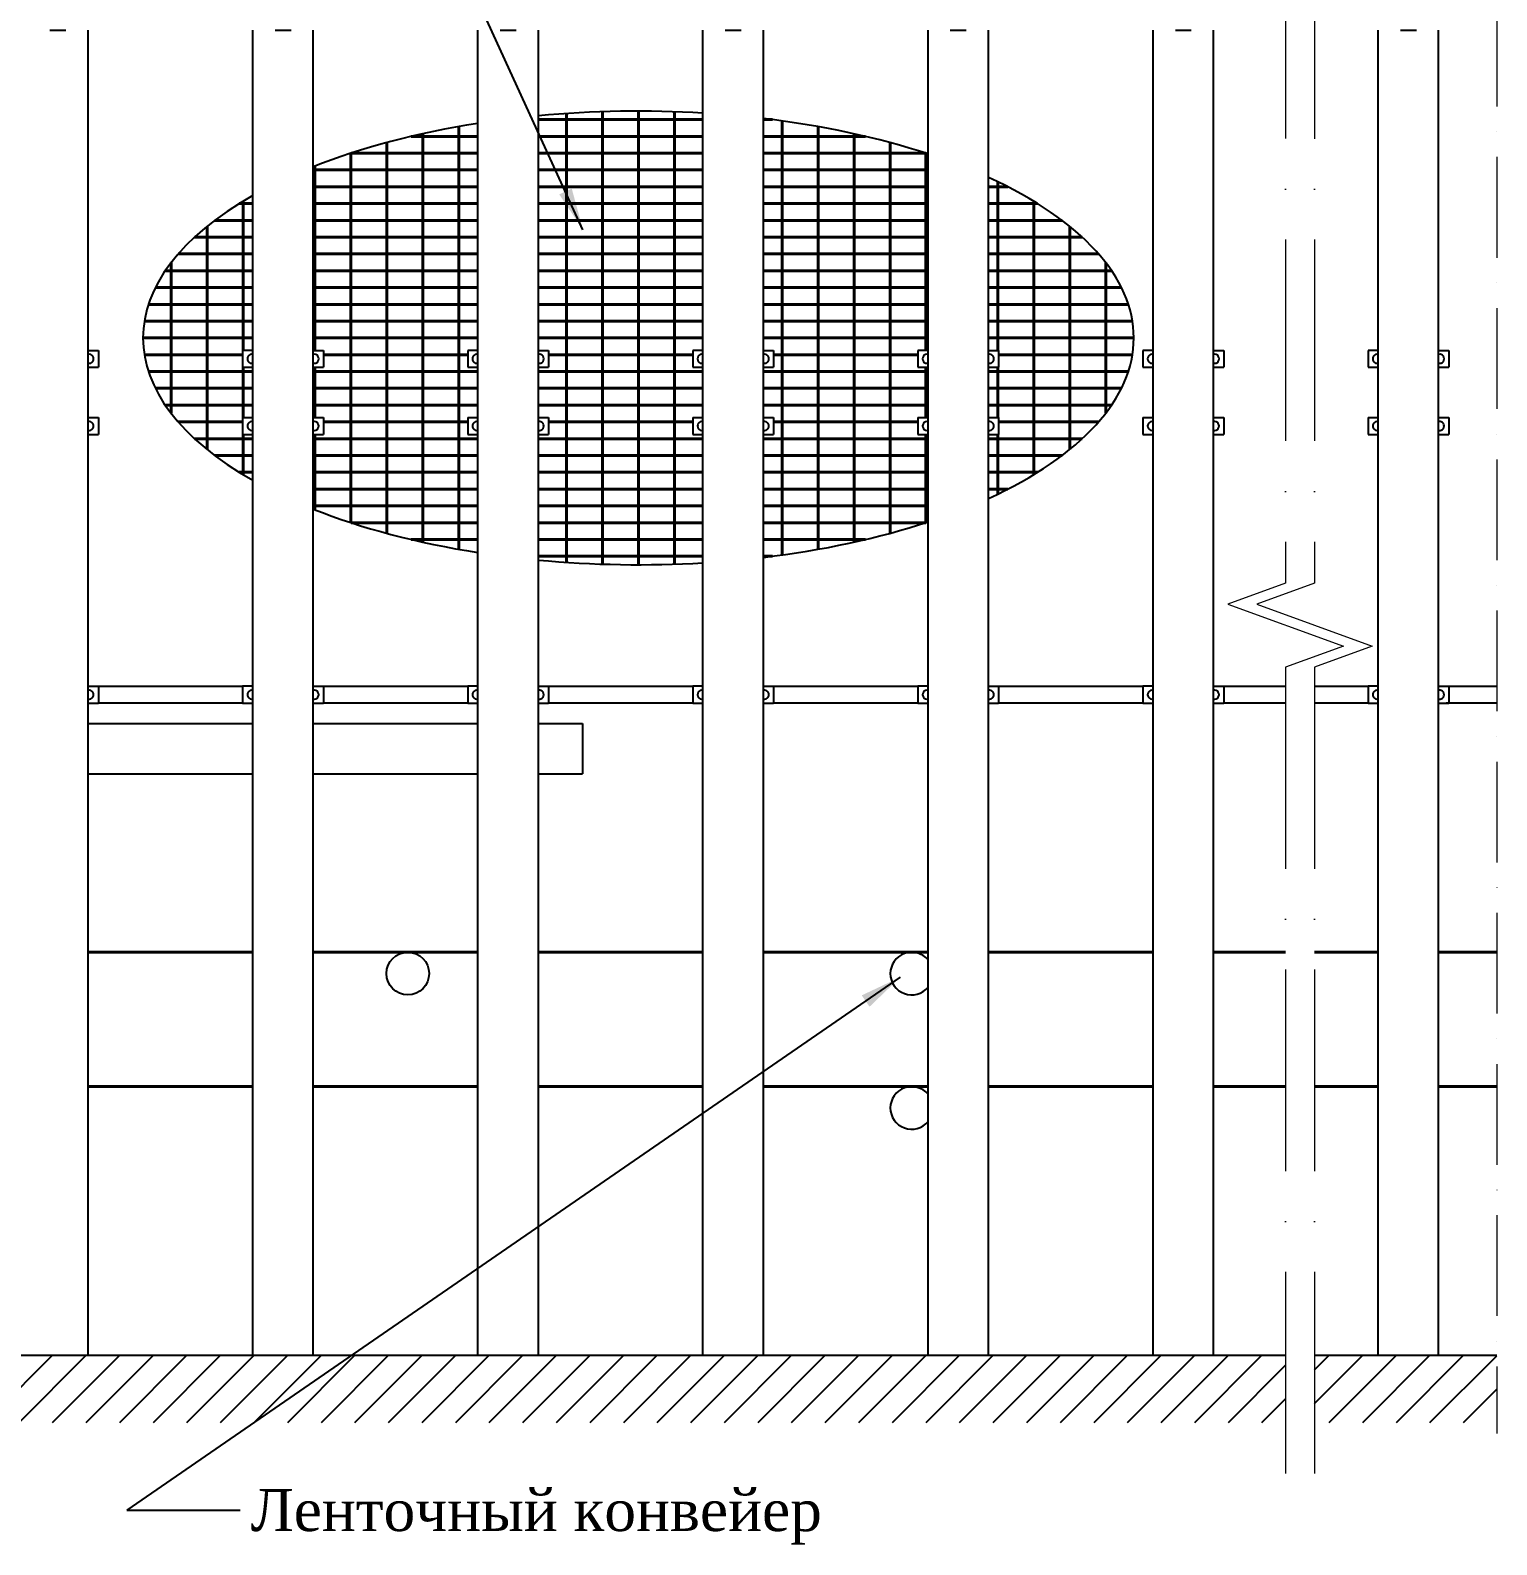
# Model space of a CAD drawing. Header units: millimetres. Extents: x -46762 to 161452, y -66984 to 31524.
# Drawn here: x -5730 to -1365, y 9941 to 14450 of the extents above; entities that cross this region are included whole.
import ezdxf

# ---------------------------------------------------------------- set-up
doc = ezdxf.new("R2010")
doc.units = ezdxf.units.MM
doc.header["$LTSCALE"] = 0.5
doc.linetypes.add('ACAD_ISO10W100', pattern=[18, 12, -3, 0, -3])
doc.styles.get("Standard").update_dxf_attribs({"font": 'TIMES.TTF'})
doc.dimstyles.new('ISO-25', dxfattribs={"dimscale": 50, "dimtxt": 2.5, "dimasz": 2.5, "dimexe": 1.25, "dimexo": 0.625, "dimtad": 1, "dimdec": 0, "dimtxsty": 'Standard', "dimcen": 2.5, "dimadec": 0, "dimazin": 0, "dimtfac": 1, "dimtdec": 0, "dimtmove": 0, "dimatfit": 3, "dimfxl": 1, "dimarcsym": 0})

msp = doc.modelspace()

# ---------------------------------------------------------------- hatches: boundary and pattern name
h = msp.add_hatch()
h.set_pattern_fill('JIS_WOOD', color=256, scale=100, style=0)
h.set_pattern_definition([(45, (2e-13, -631.31), (-50, 50), [])])
h.paths.add_polyline_path([(-3144.75, 10504.95), (-3954.71, 10504.95), (-4445.72, 10304.95), (-2921.91, 10304.95)])
h.paths.add_polyline_path([(-3954.71, 10504.95), (-5754.5, 10504.95), (-5481.18, 10304.95), (-4445.72, 10304.95)])
h.paths.add_polyline_path([(-5754.5, 10504.95), (-6422.92, 10504.95), (-6774.99, 10304.95), (-5481.18, 10304.95)])
h.paths.add_polyline_path([(-6422.92, 10504.95), (-7676.87, 10504.95), (-7344.65, 10304.95), (-6774.99, 10304.95)])
h.paths.add_polyline_path([(-7676.87, 10504.95), (-8657.97, 10504.95), (-9103.27, 10304.95), (-7344.65, 10304.95)])
h.paths.add_polyline_path([(-8657.97, 10504.95), (-9944.25, 10504.95), (-9734.68, 10304.95), (-9103.27, 10304.95)])
h.paths.add_polyline_path([(-9944.25, 10504.95), (-10640.88, 10504.95), (-10908.66, 10304.95), (-9734.68, 10304.95)])
h.paths.add_polyline_path([(-11693.88, 10504.95), (-12212.61, 10504.95), (-12403.26, 10304.95), (-11425.56, 10304.95)])
h.paths.add_polyline_path([(-11117.99, 10304.95), (-11117.99, 10504.95), (-11693.88, 10504.95), (-11425.56, 10304.95)])
h.paths.add_polyline_path([(-11031.8, 10504.95), (-11031.8, 10304.95), (-10908.66, 10304.95), (-10640.88, 10504.95)])
h.paths.add_polyline_path([(-1907.02, 10504.95), (-1907.02, 10430.62), (-1773.39, 10504.95)])
h.paths.add_polyline_path([(-1993.21, 10382.67), (-1993.21, 10504.95), (-3144.75, 10504.95), (-2921.91, 10304.95), (-2132.93, 10304.95)])
h.paths.add_polyline_path([(-1907.02, 10430.62), (-1907.02, 10304.95), (-1364.97, 10304.95), (-1364.97, 10504.95), (-1773.39, 10504.95)])
h.paths.add_polyline_path([(-1993.21, 10304.95), (-1993.21, 10382.67), (-2132.93, 10304.95)])

# ---------------------------------------------------------------- linework, layer by layer
at = {"linetype": 'ACAD_ISO10W100', "lineweight": 15, "ltscale": 50}
msp.add_line((-1364.97, 14972.95), (-1364.97, 10272.38), dxfattribs=at)
for p, q in [((-5671.54, 14449.95), (-5624.04, 14449.95)), ((-5557.79, 10504.95), (-5557.79, 14449.95)), ((-5067.79, 10504.95), (-5067.79, 14449.95)), ((-5001.54, 14449.95), (-4954.04, 14449.95)), ((-4887.79, 10504.95), (-4887.79, 14449.95)), ((-4397.79, 10504.95), (-4397.79, 14449.95)), ((-4331.54, 14449.95), (-4284.04, 14449.95)), ((-4217.79, 10504.95), (-4217.79, 14449.95)), ((-3727.79, 10504.95), (-3727.79, 14449.95)), ((-3661.54, 14449.95), (-3614.04, 14449.95)), ((-3547.79, 10504.95), (-3547.79, 14449.95)), ((-3057.79, 10504.95), (-3057.79, 14449.95)), ((-2991.54, 14449.95), (-2944.04, 14449.95)), ((-2877.79, 10504.95), (-2877.79, 14449.95)), ((-2387.79, 10504.95), (-2387.79, 14449.95)), ((-2321.54, 14449.95), (-2274.04, 14449.95)), ((-2207.79, 10504.95), (-2207.79, 14449.95)), ((-1717.79, 10504.95), (-1717.79, 14449.95)), ((-1651.54, 14449.95), (-1604.04, 14449.95)), ((-1537.79, 10504.95), (-1537.79, 14449.95)), ((-5557.79, 13496.85), (-5527.54, 13496.85)), ((-5527.54, 13496.85), (-5527.54, 13446.85)), ((-5067.79, 13496.85), (-5098.04, 13496.85)), ((-5098.04, 13496.85), (-5098.04, 13446.85)), ((-4887.79, 13496.85), (-4857.54, 13496.85)), ((-4857.54, 13496.85), (-4857.54, 13446.85)), ((-4397.79, 13496.85), (-4428.04, 13496.85)), ((-4428.04, 13496.85), (-4428.04, 13446.85)), ((-4217.79, 13496.85), (-4187.54, 13496.85)), ((-4187.54, 13496.85), (-4187.54, 13446.85)), ((-3727.79, 13496.85), (-3758.04, 13496.85)), ((-3758.04, 13496.85), (-3758.04, 13446.85)), ((-3547.79, 13496.85), (-3517.54, 13496.85)), ((-3517.54, 13496.85), (-3517.54, 13446.85)), ((-3057.79, 13496.85), (-3088.04, 13496.85)), ((-3088.04, 13496.85), (-3088.04, 13446.85)), ((-2877.79, 13496.85), (-2847.54, 13496.85)), ((-2847.54, 13496.85), (-2847.54, 13446.85)), ((-2387.79, 13496.85), (-2418.04, 13496.85)), ((-2418.04, 13496.85), (-2418.04, 13446.85)), ((-2207.79, 13496.85), (-2177.54, 13496.85)), ((-2177.54, 13496.85), (-2177.54, 13446.85)), ((-1717.79, 13496.85), (-1748.04, 13496.85)), ((-1748.04, 13496.85), (-1748.04, 13446.85)), ((-1537.79, 13496.85), (-1507.54, 13496.85)), ((-1507.54, 13496.85), (-1507.54, 13446.85)), ((-5557.79, 13446.85), (-5527.54, 13446.85)), ((-5098.04, 13446.85), (-5067.79, 13446.85)), ((-4887.79, 13446.85), (-4857.54, 13446.85)), ((-4428.04, 13446.85), (-4397.79, 13446.85)), ((-4217.79, 13446.85), (-4187.54, 13446.85)), ((-3758.04, 13446.85), (-3727.79, 13446.85)), ((-3547.79, 13446.85), (-3517.54, 13446.85)), ((-3088.04, 13446.85), (-3057.79, 13446.85)), ((-2877.79, 13446.85), (-2847.54, 13446.85)), ((-2418.04, 13446.85), (-2387.79, 13446.85)), ((-2207.79, 13446.85), (-2177.54, 13446.85)), ((-1748.04, 13446.85), (-1717.79, 13446.85)), ((-1537.79, 13446.85), (-1507.54, 13446.85)), ((-5557.79, 13296.85), (-5527.54, 13296.85)), ((-5527.54, 13296.85), (-5527.54, 13246.85)), ((-5098.04, 13296.85), (-5067.79, 13296.85)), ((-5098.04, 13296.85), (-5098.04, 13246.85)), ((-4887.79, 13296.85), (-4857.54, 13296.85)), ((-4857.54, 13296.85), (-4857.54, 13246.85)), ((-4428.04, 13296.85), (-4397.79, 13296.85)), ((-4428.04, 13296.85), (-4428.04, 13246.85)), ((-4217.79, 13296.85), (-4187.54, 13296.85)), ((-4187.54, 13296.85), (-4187.54, 13246.85)), ((-3758.04, 13296.85), (-3727.79, 13296.85)), ((-3758.04, 13296.85), (-3758.04, 13246.85)), ((-3547.79, 13296.85), (-3517.54, 13296.85)), ((-3517.54, 13296.85), (-3517.54, 13246.85)), ((-3088.04, 13296.85), (-3057.79, 13296.85)), ((-3088.04, 13296.85), (-3088.04, 13246.85)), ((-2877.79, 13296.85), (-2847.54, 13296.85)), ((-2847.54, 13296.85), (-2847.54, 13246.85)), ((-2418.04, 13296.85), (-2387.79, 13296.85)), ((-2418.04, 13296.85), (-2418.04, 13246.85)), ((-2207.79, 13296.85), (-2177.54, 13296.85)), ((-2177.54, 13296.85), (-2177.54, 13246.85)), ((-1748.04, 13296.85), (-1717.79, 13296.85)), ((-1748.04, 13296.85), (-1748.04, 13246.85)), ((-1537.79, 13296.85), (-1507.54, 13296.85)), ((-1507.54, 13296.85), (-1507.54, 13246.85)), ((-5557.79, 13246.85), (-5527.54, 13246.85)), ((-5098.04, 13246.85), (-5067.79, 13246.85)), ((-4887.79, 13246.85), (-4857.54, 13246.85)), ((-4428.04, 13246.85), (-4397.79, 13246.85)), ((-4217.79, 13246.85), (-4187.54, 13246.85)), ((-3758.04, 13246.85), (-3727.79, 13246.85)), ((-3547.79, 13246.85), (-3517.54, 13246.85)), ((-3088.04, 13246.85), (-3057.79, 13246.85)), ((-2877.79, 13246.85), (-2847.54, 13246.85)), ((-2418.04, 13246.85), (-2387.79, 13246.85)), ((-2207.79, 13246.85), (-2177.54, 13246.85)), ((-1748.04, 13246.85), (-1717.79, 13246.85)), ((-1537.79, 13246.85), (-1507.54, 13246.85)), ((-5557.79, 12496.85), (-5527.54, 12496.85)), ((-5527.54, 12496.85), (-5527.54, 12446.85)), ((-5527.54, 12496.85), (-5098.04, 12496.85)), ((-5098.04, 12496.85), (-5098.04, 12446.85)), ((-5067.79, 12496.85), (-5098.04, 12496.85)), ((-4887.79, 12496.85), (-4857.54, 12496.85)), ((-4857.54, 12496.85), (-4857.54, 12446.85)), ((-4857.54, 12496.85), (-4428.04, 12496.85)), ((-4428.04, 12496.85), (-4428.04, 12446.85)), ((-4397.79, 12496.85), (-4428.04, 12496.85)), ((-4217.79, 12496.85), (-4187.54, 12496.85)), ((-4187.54, 12496.85), (-4187.54, 12446.85)), ((-4187.54, 12496.85), (-3758.04, 12496.85)), ((-3758.04, 12496.85), (-3758.04, 12446.85)), ((-3727.79, 12496.85), (-3758.04, 12496.85)), ((-3547.79, 12496.85), (-3517.54, 12496.85)), ((-3517.54, 12496.85), (-3517.54, 12446.85)), ((-3517.54, 12496.85), (-3088.04, 12496.85)), ((-3088.04, 12496.85), (-3088.04, 12446.85)), ((-3057.79, 12496.85), (-3088.04, 12496.85)), ((-2877.79, 12496.85), (-2847.54, 12496.85)), ((-2847.54, 12496.85), (-2847.54, 12446.85)), ((-2847.54, 12496.85), (-2418.04, 12496.85)), ((-2418.04, 12496.85), (-2418.04, 12446.85)), ((-2387.79, 12496.85), (-2418.04, 12496.85)), ((-2207.79, 12496.85), (-2177.54, 12496.85)), ((-2177.54, 12496.85), (-2177.54, 12446.85)), ((-2177.54, 12496.85), (-1993.21, 12496.85)), ((-1907.02, 12496.85), (-1748.04, 12496.85)), ((-1748.04, 12496.85), (-1748.04, 12446.85)), ((-1717.79, 12496.85), (-1748.04, 12496.85)), ((-1537.79, 12496.85), (-1507.54, 12496.85)), ((-1515.81, 12496.85), (-1364.97, 12496.85)), ((-1507.54, 12496.85), (-1507.54, 12446.85)), ((-5557.79, 12446.85), (-5527.54, 12446.85)), ((-5098.04, 12446.85), (-5527.54, 12446.85)), ((-5098.04, 12446.85), (-5067.79, 12446.85)), ((-4887.79, 12446.85), (-4857.54, 12446.85)), ((-4428.04, 12446.85), (-4857.54, 12446.85)), ((-4428.04, 12446.85), (-4397.79, 12446.85)), ((-4217.79, 12446.85), (-4187.54, 12446.85)), ((-3758.04, 12446.85), (-4187.54, 12446.85)), ((-3758.04, 12446.85), (-3727.79, 12446.85)), ((-3547.79, 12446.85), (-3517.54, 12446.85)), ((-3088.04, 12446.85), (-3517.54, 12446.85)), ((-3088.04, 12446.85), (-3057.79, 12446.85)), ((-2877.79, 12446.85), (-2847.54, 12446.85)), ((-2418.04, 12446.85), (-2847.54, 12446.85)), ((-2418.04, 12446.85), (-2387.79, 12446.85)), ((-2207.79, 12446.85), (-2177.54, 12446.85)), ((-1993.21, 12446.85), (-2177.54, 12446.85)), ((-1748.04, 12446.85), (-1907.02, 12446.85)), ((-1748.04, 12446.85), (-1717.79, 12446.85)), ((-1537.79, 12446.85), (-1507.54, 12446.85)), ((-1364.97, 12446.85), (-1515.81, 12446.85)), ((-5557.79, 12235.95), (-5067.79, 12235.95)), ((-4887.79, 12235.95), (-4397.79, 12235.95)), ((-4217.79, 12235.95), (-4086.24, 12235.95)), ((-11031.8, 10504.95), (-1993.21, 10504.95)), ((-1907.02, 10504.95), (-1364.97, 10504.95))]:
    msp.add_line(p, q)
at = {"lineweight": 40}
for p, q in [((-4026.98, 14209.13), (-4026.98, 12858.84)), ((-4026.98, 14209.13), (-4026.98, 12858.84)), ((-3919.98, 14209.13), (-3919.98, 12858.84)), ((-3812.98, 14209.13), (-3812.98, 12858.84)), ((-4454.98, 14163.14), (-4454.98, 12904.83)), ((-4217.79, 14183.99), (-3727.79, 14183.99)), ((-4133.98, 14201.99), (-4133.98, 12865.99)), ((-3547.79, 14183.99), (-3521.24, 14183.99)), ((-3491.98, 14180.08), (-3491.98, 12887.9)), ((-3384.98, 14163.14), (-3384.98, 12904.83)), ((-4668.98, 14115.58), (-4668.98, 12952.4)), ((-4596.16, 14133.99), (-4397.79, 14133.99)), ((-4561.98, 14141.81), (-4561.98, 12926.17)), ((-4217.79, 14133.99), (-3727.79, 14133.99)), ((-3547.79, 14133.99), (-3243.8, 14133.99)), ((-3277.98, 14141.81), (-3277.98, 12926.17)), ((-3170.98, 14115.58), (-3170.98, 12952.4)), ((-4775.98, 14083.77), (-4775.98, 12984.21)), ((-4775.3, 14083.99), (-4397.79, 14083.99)), ((-4217.79, 14083.99), (-3727.79, 14083.99)), ((-3547.79, 14083.99), (-3064.66, 14083.99)), ((-3063.98, 14083.77), (-3063.98, 13496.85)), ((-4887.79, 14033.99), (-4397.79, 14033.99)), ((-4882.98, 14045.33), (-4882.98, 13496.85)), ((-4217.79, 14033.99), (-3727.79, 14033.99)), ((-3547.79, 14033.99), (-3057.79, 14033.99)), ((-4887.79, 13983.99), (-4397.79, 13983.99)), ((-4217.79, 13983.99), (-3727.79, 13983.99)), ((-3547.79, 13983.99), (-3057.79, 13983.99)), ((-2877.79, 13983.99), (-2820.56, 13983.99)), ((-2849.98, 13998.61), (-2849.98, 13496.85)), ((-5108.05, 13933.99), (-5067.79, 13933.99)), ((-5096.98, 13940.79), (-5096.98, 13496.85)), ((-4887.79, 13933.99), (-4397.79, 13933.99)), ((-4217.79, 13933.99), (-3727.79, 13933.99)), ((-3547.79, 13933.99), (-3057.79, 13933.99)), ((-2877.79, 13933.99), (-2731.91, 13933.99)), ((-2742.98, 13940.79), (-2742.98, 13127.19)), ((-5203.98, 13866.1), (-5203.98, 13201.87)), ((-5181.11, 13883.99), (-5067.79, 13883.99)), ((-4887.79, 13883.99), (-4397.79, 13883.99)), ((-4217.79, 13883.99), (-3727.79, 13883.99)), ((-3547.79, 13883.99), (-3057.79, 13883.99)), ((-2877.79, 13883.99), (-2658.85, 13883.99)), ((-2635.98, 13866.1), (-2635.98, 13201.87)), ((-5241.16, 13833.99), (-5067.79, 13833.99)), ((-4887.79, 13833.99), (-4397.79, 13833.99)), ((-4217.79, 13833.99), (-3727.79, 13833.99)), ((-3547.79, 13833.99), (-3057.79, 13833.99)), ((-2877.79, 13833.99), (-2598.8, 13833.99)), ((-5310.98, 13758.29), (-5310.98, 13309.68)), ((-5289.92, 13783.99), (-5067.79, 13783.99)), ((-4887.79, 13783.99), (-4397.79, 13783.99)), ((-4217.79, 13783.99), (-3727.79, 13783.99)), ((-3547.79, 13783.99), (-3057.79, 13783.99)), ((-2877.79, 13783.99), (-2550.04, 13783.99)), ((-2528.98, 13758.29), (-2528.98, 13309.68)), ((-5328.56, 13733.99), (-5067.79, 13733.99)), ((-4887.79, 13733.99), (-4397.79, 13733.99)), ((-4217.79, 13733.99), (-3727.79, 13733.99)), ((-3547.79, 13733.99), (-3057.79, 13733.99)), ((-2877.79, 13733.99), (-2511.4, 13733.99)), ((-5357.89, 13683.99), (-5067.79, 13683.99)), ((-4887.79, 13683.99), (-4397.79, 13683.99)), ((-4217.79, 13683.99), (-3727.79, 13683.99)), ((-3547.79, 13683.99), (-3057.79, 13683.99)), ((-2877.79, 13683.99), (-2482.07, 13683.99)), ((-5378.48, 13633.99), (-5067.79, 13633.99)), ((-4887.79, 13633.99), (-4397.79, 13633.99)), ((-4217.79, 13633.99), (-3727.79, 13633.99)), ((-3547.79, 13633.99), (-3057.79, 13633.99)), ((-2877.79, 13633.99), (-2461.47, 13633.99)), ((-5390.7, 13583.99), (-5067.79, 13583.99)), ((-4887.79, 13583.99), (-4397.79, 13583.99)), ((-4217.79, 13583.99), (-3727.79, 13583.99)), ((-3547.79, 13583.99), (-3057.79, 13583.99)), ((-2877.79, 13583.99), (-2449.26, 13583.99)), ((-5394.75, 13533.99), (-5067.79, 13533.99)), ((-4887.79, 13533.99), (-4397.79, 13533.99)), ((-4217.79, 13533.99), (-3727.79, 13533.99)), ((-3547.79, 13533.99), (-3057.79, 13533.99)), ((-2877.79, 13533.99), (-2445.21, 13533.99)), ((-5390.7, 13483.99), (-5098.04, 13483.99)), ((-4857.54, 13483.99), (-4428.04, 13483.99)), ((-4187.54, 13483.99), (-3758.04, 13483.99)), ((-3517.54, 13483.99), (-3088.04, 13483.99)), ((-2847.54, 13483.99), (-2449.26, 13483.99)), ((-5096.98, 13446.85), (-5096.98, 13296.85)), ((-4882.98, 13446.85), (-4882.98, 13296.85)), ((-3063.98, 13446.85), (-3063.98, 13296.85)), ((-2849.98, 13446.85), (-2849.98, 13296.85)), ((-5378.48, 13433.99), (-5067.79, 13433.99)), ((-4887.79, 13433.99), (-4397.79, 13433.99)), ((-4217.79, 13433.99), (-3727.79, 13433.99)), ((-3547.79, 13433.99), (-3057.79, 13433.99)), ((-2877.79, 13433.99), (-2461.47, 13433.99)), ((-5357.89, 13383.99), (-5067.79, 13383.99)), ((-4887.79, 13383.99), (-4397.79, 13383.99)), ((-4217.79, 13383.99), (-3727.79, 13383.99)), ((-3547.79, 13383.99), (-3057.79, 13383.99)), ((-2877.79, 13383.99), (-2482.07, 13383.99)), ((-5328.56, 13333.99), (-5067.79, 13333.99)), ((-4887.79, 13333.99), (-4397.79, 13333.99)), ((-4217.79, 13333.99), (-3727.79, 13333.99)), ((-3547.79, 13333.99), (-3057.79, 13333.99)), ((-2877.79, 13333.99), (-2511.4, 13333.99)), ((-5289.92, 13283.99), (-5098.04, 13283.99)), ((-4857.54, 13283.99), (-4428.04, 13283.99)), ((-4187.54, 13283.99), (-3758.04, 13283.99)), ((-3517.54, 13283.99), (-3088.04, 13283.99)), ((-2847.54, 13283.99), (-2550.04, 13283.99)), ((-5241.16, 13233.99), (-5067.79, 13233.99)), ((-5096.98, 13246.85), (-5096.98, 13127.19)), ((-4887.79, 13233.99), (-4397.79, 13233.99)), ((-4882.98, 13246.85), (-4882.98, 13022.65)), ((-4217.79, 13233.99), (-3727.79, 13233.99)), ((-3547.79, 13233.99), (-3057.79, 13233.99)), ((-3063.98, 13246.85), (-3063.98, 12984.21)), ((-2877.79, 13233.99), (-2598.8, 13233.99)), ((-2849.98, 13246.85), (-2849.98, 13069.36)), ((-5181.11, 13183.99), (-5067.79, 13183.99)), ((-4887.79, 13183.99), (-4397.79, 13183.99)), ((-4217.79, 13183.99), (-3727.79, 13183.99)), ((-3547.79, 13183.99), (-3057.79, 13183.99)), ((-2877.79, 13183.99), (-2658.85, 13183.99)), ((-5108.05, 13133.99), (-5067.79, 13133.99)), ((-4887.79, 13133.99), (-4397.79, 13133.99)), ((-4217.79, 13133.99), (-3727.79, 13133.99)), ((-3547.79, 13133.99), (-3057.79, 13133.99)), ((-2877.79, 13133.99), (-2731.91, 13133.99)), ((-4887.79, 13083.99), (-4397.79, 13083.99)), ((-4217.79, 13083.99), (-3727.79, 13083.99)), ((-3547.79, 13083.99), (-3057.79, 13083.99)), ((-2877.79, 13083.99), (-2820.56, 13083.99)), ((-4887.79, 13033.99), (-4397.79, 13033.99)), ((-4217.79, 13033.99), (-3727.79, 13033.99)), ((-3547.79, 13033.99), (-3057.79, 13033.99)), ((-4775.3, 12983.99), (-4397.79, 12983.99)), ((-4217.79, 12983.99), (-3727.79, 12983.99)), ((-3547.79, 12983.99), (-3064.66, 12983.99)), ((-4596.16, 12933.99), (-4397.79, 12933.99)), ((-4217.79, 12933.99), (-3727.79, 12933.99)), ((-3547.79, 12933.99), (-3243.8, 12933.99)), ((-4217.79, 12883.99), (-3727.79, 12883.99)), ((-3547.79, 12883.99), (-3521.24, 12883.99)), ((-5557.79, 11704.95), (-5067.79, 11704.95)), ((-4887.79, 11704.95), (-4397.79, 11704.95)), ((-4217.79, 11704.95), (-3727.79, 11704.95)), ((-3547.79, 11704.95), (-3057.79, 11704.95)), ((-2877.79, 11704.95), (-2387.79, 11704.95)), ((-2207.79, 11704.95), (-1993.21, 11704.95)), ((-1907.02, 11704.95), (-1717.79, 11704.95)), ((-1537.79, 11704.95), (-1364.97, 11704.95)), ((-5557.79, 11304.95), (-5067.79, 11304.95)), ((-4887.79, 11304.95), (-4397.79, 11304.95)), ((-4217.79, 11304.95), (-3727.79, 11304.95)), ((-3547.79, 11304.95), (-3057.79, 11304.95)), ((-2877.79, 11304.95), (-2387.79, 11304.95)), ((-2207.79, 11304.95), (-1993.21, 11304.95)), ((-1907.02, 11304.95), (-1717.79, 11304.95)), ((-1537.79, 11304.95), (-1364.97, 11304.95))]:
    msp.add_line(p, q, dxfattribs=at)
at = {"linetype": 'ACAD_ISO10W100', "lineweight": 15, "ltscale": 100}
for p, q in [((-1993.21, 12803.71), (-2164.93, 12741.21)), ((-1907.02, 12803.71), (-2078.74, 12741.21)), ((-2164.93, 12741.21), (-1821.5, 12616.21)), ((-2078.74, 12741.21), (-1735.3, 12616.21)), ((-1821.5, 12616.21), (-1993.21, 12553.71)), ((-1735.3, 12616.21), (-1907.02, 12553.71))]:
    msp.add_line(p, q, dxfattribs=at)
at = {"ltscale": 0.05}
for p, q in [((-5557.79, 12385.95), (-5067.79, 12385.95)), ((-4887.79, 12385.95), (-4397.79, 12385.95)), ((-4217.79, 12385.95), (-4086.24, 12385.95)), ((-4086.24, 12385.95), (-4086.24, 12235.95))]:
    msp.add_line(p, q, dxfattribs=at)
at = {"linetype": 'ACAD_ISO10W100', "lineweight": 15, "ltscale": 100}
for points in [[(-1993.21, 15627.45), (-1993.21, 12803.71)], [(-1907.02, 15627.37), (-1907.02, 12803.71)], [(-1993.21, 12553.71), (-1993.21, 10090)], [(-1907.02, 12553.71), (-1907.02, 10090)]]:
    msp.add_lwpolyline(points, dxfattribs=at)
msp.add_circle((-4606.52, 11641.45), 63.5)
for centre, radius, start, end in [((-5555.04, 13471.85), 13.5, 258.24637, 101.75363), ((-5070.54, 13471.85), 13.5, 78.24637, 281.75363), ((-4885.04, 13471.85), 13.5, 258.24637, 101.75363), ((-4400.54, 13471.85), 13.5, 78.24637, 281.75363), ((-4215.04, 13471.85), 13.5, 258.24637, 101.75363), ((-3730.54, 13471.85), 13.5, 78.24637, 281.75363), ((-3545.04, 13471.85), 13.5, 258.24637, 101.75363), ((-3060.54, 13471.85), 13.5, 78.24637, 281.75363), ((-2875.04, 13471.85), 13.5, 258.24637, 101.75363), ((-2390.54, 13471.85), 13.5, 78.24637, 281.75363), ((-2205.04, 13471.85), 13.5, 258.24637, 101.75363), ((-1720.54, 13471.85), 13.5, 78.24637, 281.75363), ((-1535.04, 13471.85), 13.5, 258.24637, 101.75363), ((-5555.04, 13271.85), 13.5, 258.24637, 101.75363), ((-5070.54, 13271.85), 13.5, 78.24637, 281.75363), ((-4885.04, 13271.85), 13.5, 258.24637, 101.75363), ((-4400.54, 13271.85), 13.5, 78.24637, 281.75363), ((-4215.04, 13271.85), 13.5, 258.24637, 101.75363), ((-3730.54, 13271.85), 13.5, 78.24637, 281.75363), ((-3545.04, 13271.85), 13.5, 258.24637, 101.75363), ((-3060.54, 13271.85), 13.5, 78.24637, 281.75363), ((-2875.04, 13271.85), 13.5, 258.24637, 101.75363), ((-2390.54, 13271.85), 13.5, 78.24637, 281.75363), ((-2205.04, 13271.85), 13.5, 258.24637, 101.75363), ((-1720.54, 13271.85), 13.5, 78.24637, 281.75363), ((-1535.04, 13271.85), 13.5, 258.24637, 101.75363), ((-5555.04, 12471.85), 13.5, 258.24637, 101.75363), ((-5070.54, 12471.85), 13.5, 78.24637, 281.75363), ((-4885.04, 12471.85), 13.5, 258.24637, 101.75363), ((-4400.54, 12471.85), 13.5, 78.24637, 281.75363), ((-4215.04, 12471.85), 13.5, 258.24637, 101.75363), ((-3730.54, 12471.85), 13.5, 78.24637, 281.75363), ((-3545.04, 12471.85), 13.5, 258.24637, 101.75363), ((-3060.54, 12471.85), 13.5, 78.24637, 281.75363), ((-2875.04, 12471.85), 13.5, 258.24637, 101.75363), ((-2390.54, 12471.85), 13.5, 78.24637, 281.75363), ((-2205.04, 12471.85), 13.5, 258.24637, 101.75363), ((-1720.54, 12471.85), 13.5, 78.24637, 281.75363), ((-1535.04, 12471.85), 13.5, 258.24637, 101.75363), ((-3106.52, 11641.45), 63.5, 39.88325, 320.11675), ((-3106.52, 11241.45), 63.5, 39.88325, 320.11675)]:
    msp.add_arc(centre, radius, start, end)
for start_param, end_param in [(10.864886, 11.1989108), (11.3255193, 11.7114068), (10.3711575, 10.7404462), (8.6387721, 10.2107838), (5.6043406, 6.96203), (7.1381491, 7.5240366), (8.1091097, 8.4783984), (7.6506451, 7.9846699)]:
    msp.add_ellipse((-3919.98, 13533.99), major_axis=(-1474.77, 0), ratio=0.457797, start_param=start_param, end_param=end_param)

# ---------------------------------------------------------------- texts
at = {"insert": (-5074.01, 10106.69), "char_height": 125, "attachment_point": 1}
msp.add_mtext('{\\fTimes New Roman|b0|i0|c204|p18;Ленточный конвейер}', dxfattribs=at)

# ---------------------------------------------------------------- leaders
at = {"lineweight": 15, "annotation_type": 0, "has_hookline": 1, "hookline_direction": 0}
for points, text_width in [([(-4084.96, 13856.32), (-5247.38, 16392.83), (-5042.25, 16392.83)], 1131.22), ([(-3140.55, 11630.64), (-5442.72, 10044.19), (-5105.26, 10044.19)], 1654.2)]:
    msp.add_leader(points, dimstyle='ISO-25', override={"dimgap": 0.625, "dimtad": 0}, dxfattribs=dict(at, text_width=text_width))

doc.saveas('drawing.dxf')
